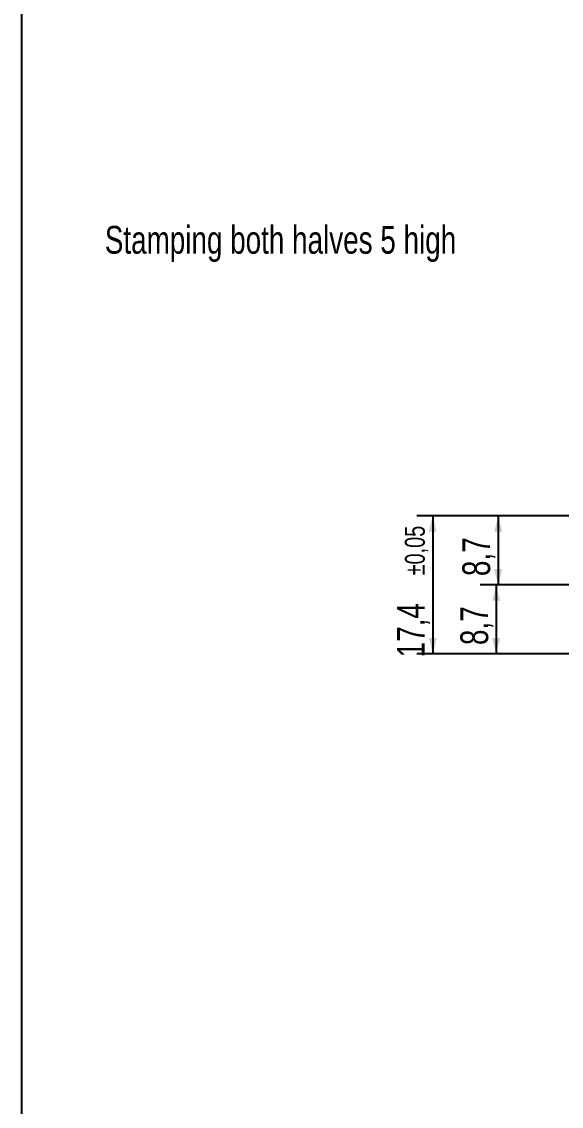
# Model space of a CAD drawing. Header units: millimetres. Extents: x 8 to 586, y 8 to 412.
# Drawn here: x 8 to 76, y 77.9 to 214.7 of the extents above; entities that cross this region are included whole.
import ezdxf

# ---------------------------------------------------------------- set-up
doc = ezdxf.new("R2010")
doc.units = ezdxf.units.MM
doc.layers.add('DIMENSIONS', color=2, linetype='Continuous')
doc.layers.add('TEXT', color=2, linetype='Continuous')
doc.layers.add('OUTLINE', color=7, linetype='Continuous', lineweight=25)
doc.styles.add('SLDTEXTSTYLE0', font='TXT', dxfattribs={"width": 0.75})
doc.dimstyles.new('SLDDIMSTYLE0', dxfattribs={"dimtxt": 3.5, "dimasz": 2, "dimexe": 0, "dimexo": 0.0625, "dimgap": 0.875, "dimtad": 1, "dimrnd": 1e-09, "dimzin": 12, "dimdsep": 46, "dimtxsty": 'SLDTEXTSTYLE0', "dimsah": 1, "dimcen": 0.09, "dimadec": 0, "dimazin": 3, "dimtfac": 1, "dimtofl": 0, "dimtmove": 0, "dimatfit": 3, "dimfxl": 0, "dimfrac": 2, "dimtolj": 1, "dimtzin": 12, "dimarcsym": 0})
doc.dimstyles.new('SLDDIMSTYLE3', dxfattribs={"dimtxt": 3.5, "dimasz": 2, "dimexe": 0, "dimexo": 0.0625, "dimgap": 0.875, "dimtad": 1, "dimrnd": 1e-09, "dimzin": 12, "dimdsep": 46, "dimtxsty": 'SLDTEXTSTYLE0', "dimsah": 1, "dimcen": 0.09, "dimadec": 0, "dimazin": 3, "dimtol": 1, "dimtp": 0.05, "dimtm": 0.05, "dimtfac": 1, "dimtofl": 0, "dimtmove": 0, "dimatfit": 3, "dimfxl": 0, "dimfrac": 2, "dimtolj": 1, "dimarcsym": 0})

# ---------------------------------------------------------------- blocks, each defined once
blk = doc.blocks.new('_D_42')
at = {"layer": 'DIMENSIONS'}
for p, q in [((78.81, 152.36), (57.81, 152.36)), ((59.81, 152.36), (59.81, 134.96)), ((78.81, 134.96), (57.81, 134.96))]:
    blk.add_line(p, q, dxfattribs=at)
for points in [[(59.81, 152.36), (59.31, 150.36), (60.31, 150.36)], [(59.81, 134.96), (60.31, 136.96), (59.31, 136.96)]]:
    blk.add_solid(points, dxfattribs=at)
at = {"layer": 'DIMENSIONS', "attachment_point": 1, "rotation": 90, "style": 'SLDTEXTSTYLE0'}
for s, insert, char_height in [('±0,05', (56.31, 144.87), 2.5), ('17,4', (55.3, 134.53), 3.5)]:
    blk.add_mtext(s, dxfattribs=dict(at, insert=insert, char_height=char_height))
blk = doc.blocks.new('_D_43')
at = {"layer": 'DIMENSIONS'}
for p, q in [((84.31, 143.66), (65.81, 143.66)), ((67.81, 143.66), (67.81, 134.96)), ((78.81, 134.96), (65.81, 134.96))]:
    blk.add_line(p, q, dxfattribs=at)
for points in [[(67.81, 143.66), (67.31, 141.66), (68.31, 141.66)], [(67.81, 134.96), (68.31, 136.96), (67.31, 136.96)]]:
    blk.add_solid(points, dxfattribs=at)
at = {"layer": 'DIMENSIONS', "insert": (63.3, 136.08), "char_height": 3.5, "attachment_point": 1, "rotation": 90, "style": 'SLDTEXTSTYLE0'}
blk.add_mtext('8,7', dxfattribs=at)
blk = doc.blocks.new('_D_44')
at = {"layer": 'DIMENSIONS'}
for p, q in [((78.81, 152.36), (66.06, 152.36)), ((68.06, 152.36), (68.06, 143.66)), ((81.61, 143.66), (66.06, 143.66))]:
    blk.add_line(p, q, dxfattribs=at)
for points in [[(68.06, 152.36), (67.56, 150.36), (68.56, 150.36)], [(68.06, 143.66), (68.56, 145.66), (67.56, 145.66)]]:
    blk.add_solid(points, dxfattribs=at)
at = {"layer": 'DIMENSIONS', "insert": (63.55, 144.78), "char_height": 3.5, "attachment_point": 1, "rotation": 90, "style": 'SLDTEXTSTYLE0'}
blk.add_mtext('8,7', dxfattribs=at)

msp = doc.modelspace()

# ---------------------------------------------------------------- linework, layer by layer
at = {"layer": 'OUTLINE'}
msp.add_line((8, 8), (8, 412), dxfattribs=at)

# ---------------------------------------------------------------- texts
at = {"layer": 'TEXT', "insert": (18.47697, 188.93678), "char_height": 3.5, "attachment_point": 1, "style": 'SLDTEXTSTYLE0'}
msp.add_mtext('Stamping both halves 5 high', dxfattribs=at)

# ---------------------------------------------------------------- dimensions: what is measured, and where the dimension line sits
at = {"layer": 'DIMENSIONS'}
for base, p1, p2, dimstyle, picture, middle in [((59.81357, 134.95845), (79.81357, 152.35845), (79.81357, 134.95845), 'SLDDIMSTYLE3', '_D_42', (59.81357, 143.65845)), ((68.06136, 143.65845), (79.81357, 152.35845), (82.61357, 143.65845), 'SLDDIMSTYLE0', '_D_44', (68.06136, 148.00845)), ((67.81357, 134.95845), (85.31357, 143.65845), (79.81357, 134.95845), 'SLDDIMSTYLE0', '_D_43', (67.81357, 139.30845))]:
    dim = msp.add_linear_dim(base=base, p1=p1, p2=p2, angle=90, dimstyle=dimstyle, dxfattribs=at)
    dim.commit()
    dim.dimension.update_dxf_attribs({"geometry": picture, "text_midpoint": middle, "dimtype": 160})

doc.saveas('drawing.dxf')
